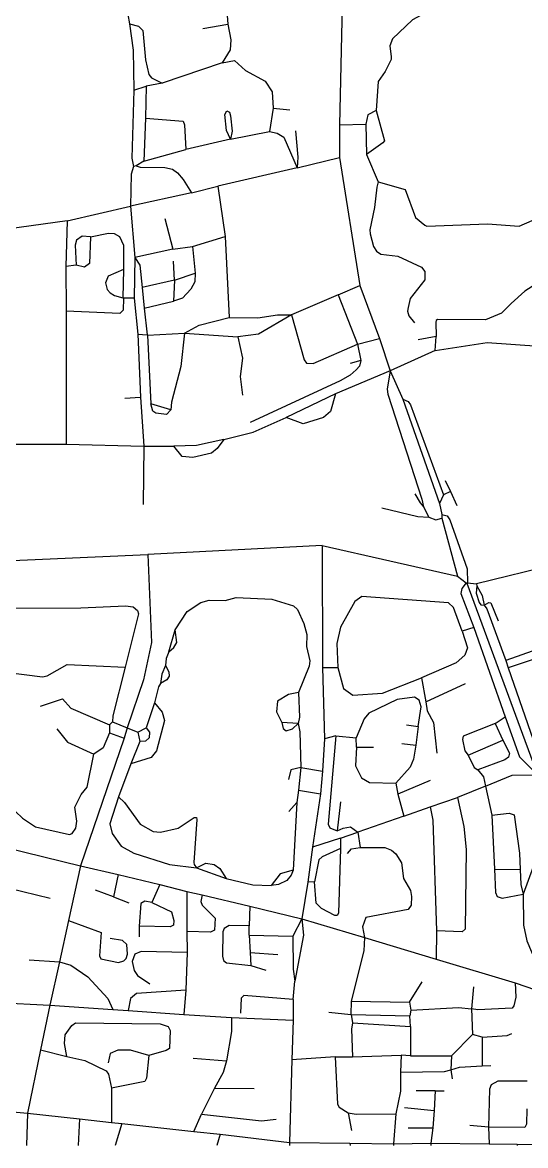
# Model space of a CAD drawing. Header units: inches. Extents: x 13510994 to 13518474, y 3660267 to 3664767.
# Drawn here: x 13512658 to 13513596, y 3660267 to 3662363 of the extents above; entities that cross this region are included whole.
import ezdxf

# ---------------------------------------------------------------- set-up
doc = ezdxf.new("R2010")
doc.units = ezdxf.units.IN
doc.header["$MEASUREMENT"] = 0

msp = doc.modelspace()

# ---------------------------------------------------------------- linework, layer by layer
for points in [[(13513055.7, 3662504.3), (13513037.1, 3662417), (13513041.1, 3662359.5)], [(13513770.1, 3662335.2), (13513752.6, 3662403.6), (13513745, 3662414.8), (13513657.4, 3662458.4), (13513589.7, 3662483.6), (13513568.6, 3662485.8), (13513565.1, 3662485.2), (13513541.3, 3662475.9), (13513535, 3662471.3), (13513528.7, 3662465.9), (13513514.8, 3662444.3), (13513487.5, 3662423.2), (13513385.5, 3662367.5), (13513348.4, 3662332.3), (13513343.2, 3662319), (13513346.1, 3662298.5), (13513345.7, 3662293.8), (13513334.9, 3662271.2), (13513321.5, 3662252.9), (13513318, 3662198.7)], [(13512848.3, 3662413.3), (13512858.1, 3662360.2)], [(13513254.5, 3662394.6), (13513249.3, 3662171.6)], [(13512858.1, 3662360.2), (13512874.5, 3662355.7), (13512883.1, 3662347.8), (13512887.9, 3662293.1), (13512893.7, 3662265.4), (13512898.7, 3662259.7), (13512918.8, 3662249.8)], [(13512858.1, 3662360.2), (13512865, 3662311.2), (13512866.2, 3662236.2)], [(13512994.7, 3662351.6), (13513041.1, 3662359.5)], [(13513041.1, 3662359.5), (13513047.1, 3662330.7), (13513045.6, 3662312), (13513030.9, 3662287.3)], [(13513030.9, 3662287.3), (13512918.8, 3662249.8)], [(13513030.9, 3662287.3), (13513053.7, 3662291.7), (13513074.3, 3662273.3), (13513111.1, 3662253.2), (13513124.1, 3662233.6), (13513126, 3662203.2)], [(13512866.2, 3662236.2), (13512862.2, 3662109.6), (13512865.7, 3662094.1)], [(13512866.2, 3662236.2), (13512888.9, 3662243.9)], [(13512888.9, 3662243.9), (13512887.5, 3662184.1)], [(13512918.8, 3662249.8), (13512888.9, 3662243.9)], [(13513046, 3662145.3), (13513038.8, 3662161.2), (13513035.4, 3662191.1), (13513039.3, 3662197.8), (13513044.4, 3662195.6), (13513046.4, 3662188.7), (13513049.3, 3662160.1), (13513046, 3662145.3)], [(13513126, 3662203.2), (13513118.9, 3662159.3)], [(13513126, 3662203.2), (13513156.7, 3662199.6)], [(13513318, 3662198.7), (13513302.2, 3662190.7), (13513298.8, 3662172.9)], [(13513318, 3662198.7), (13513333.7, 3662141.8), (13513330.6, 3662138.1), (13513299.8, 3662116.4)], [(13512887.5, 3662184.1), (13512884.7, 3662104.1)], [(13512887.5, 3662184.1), (13512957.8, 3662178.6), (13512960.7, 3662172), (13512963.2, 3662125.6)], [(13513046, 3662145.3), (13513118.9, 3662159.3)], [(13513118.9, 3662159.3), (13513133, 3662156.1), (13513145.6, 3662149), (13513170.6, 3662091.4)], [(13513167.7, 3662160.6), (13513172, 3662111.5), (13513170.6, 3662091.4)], [(13513249.3, 3662171.6), (13513298.8, 3662172.9)], [(13513249.3, 3662171.6), (13513249.6, 3662111.1)], [(13513298.8, 3662172.9), (13513299.8, 3662116.4)], [(13513046, 3662145.3), (13512963.2, 3662125.6)], [(13512884.7, 3662104.1), (13512963.2, 3662125.6)], [(13513170.6, 3662091.4), (13513249.6, 3662111.1)], [(13513249.6, 3662111.1), (13513287.3, 3661871.9)], [(13513299.8, 3662116.4), (13513321.6, 3662065.4)], [(13512865.7, 3662094.1), (13512861.3, 3662079.8), (13512859.9, 3662020.1)], [(13512870.2, 3662095.6), (13512865.7, 3662094.1)], [(13512884.7, 3662104.1), (13512870.2, 3662095.6)], [(13512870.2, 3662095.6), (13512877.7, 3662092.7), (13512923.6, 3662092.1), (13512938, 3662089.3), (13512947.5, 3662082.3), (13512958.3, 3662070), (13512973.6, 3662045.2)], [(13513170.6, 3662091.4), (13513022.5, 3662057.1)], [(13512973.6, 3662045.2), (13513022.5, 3662057.1)], [(13513022.5, 3662057.1), (13513036.2, 3661963.3)], [(13513321.6, 3662065.4), (13513319.4, 3662055.7), (13513314.9, 3662017.3), (13513306.2, 3661976), (13513306.8, 3661968.7), (13513313.2, 3661944.8), (13513318.6, 3661936.2), (13513326.4, 3661930.7), (13513358, 3661926.7), (13513402.2, 3661906.1), (13513408.9, 3661898), (13513408.7, 3661882.8), (13513381.6, 3661847.9), (13513377.3, 3661831.1), (13513376.3, 3661824.2), (13513378.8, 3661815.2), (13513389.2, 3661802.6)], [(13513321.6, 3662065.4), (13513372.2, 3662050.9), (13513391.3, 3661999.2), (13513408.4, 3661984.4), (13513412.2, 3661982.8), (13513525.5, 3661987.2), (13513584.5, 3661982.5), (13513632.9, 3662003.6), (13513675.4, 3662040), (13513683.3, 3662048.2)], [(13512973.6, 3662045.2), (13512859.9, 3662020.1)], [(13512741.8, 3661992.6), (13512859.9, 3662020.1)], [(13512859.9, 3662020.1), (13512867.7, 3661924.3)], [(13512741.8, 3661992.6), (13512521.6, 3661962.5)], [(13512741.8, 3661992.6), (13512739.1, 3661907.4)], [(13512923.7, 3661997.1), (13512938.9, 3661940)], [(13512785.4, 3661962.6), (13512769.7, 3661964), (13512759.1, 3661956.5), (13512756.7, 3661947.1), (13512758.6, 3661909.7)], [(13512785.4, 3661962.6), (13512818.8, 3661969.7), (13512829.1, 3661968.9), (13512839.3, 3661963.7), (13512846.5, 3661947.4), (13512846.7, 3661901.9)], [(13512785.4, 3661962.6), (13512783.5, 3661913.2), (13512774.3, 3661906.4), (13512758.6, 3661909.7)], [(13512938.9, 3661940), (13512975.3, 3661945)], [(13512975.3, 3661945), (13513036.2, 3661963.3)], [(13512975.3, 3661945), (13512980.2, 3661895.3)], [(13513036.2, 3661963.3), (13513043.9, 3661812.4)], [(13513726.3, 3661963.1), (13513675, 3661927.3), (13513656.8, 3661900.7), (13513595.1, 3661861.4), (13513569.7, 3661838.6), (13513551.7, 3661820.1), (13513521.5, 3661808.2), (13513432.1, 3661808.7), (13513429.8, 3661806.8), (13513429, 3661803.7), (13513430, 3661777)], [(13512867.7, 3661924.3), (13512866.7, 3661848.6)], [(13512938.9, 3661940), (13512867.7, 3661924.3)], [(13512867.7, 3661924.3), (13512877.3, 3661909.7), (13512881.4, 3661868.1)], [(13512758.6, 3661909.7), (13512739.1, 3661907.4)], [(13512739.1, 3661907.4), (13512739.6, 3661824.1)], [(13512846.7, 3661901.9), (13512818.3, 3661889.5), (13512812.9, 3661876.9), (13512816.4, 3661864.8), (13512822.1, 3661858.3), (13512829.8, 3661853.4), (13512845.7, 3661849.1)], [(13512846.7, 3661901.9), (13512845.7, 3661849.1)], [(13512941.7, 3661881.8), (13512939.7, 3661917.6)], [(13512941.7, 3661881.8), (13512881.4, 3661868.1)], [(13512980.2, 3661895.3), (13512979.6, 3661878.8), (13512972.3, 3661865), (13512956.7, 3661848.6), (13512939.9, 3661842.7)], [(13512941.7, 3661881.8), (13512939.9, 3661842.7)], [(13512941.7, 3661881.8), (13512980.2, 3661895.3)], [(13512881.4, 3661868.1), (13512885.5, 3661830)], [(13513247, 3661854.7), (13513287.3, 3661871.9)], [(13513287.3, 3661871.9), (13513324.2, 3661772.9)], [(13512846.7, 3661848.1), (13512845.9, 3661826.3), (13512840, 3661819.8), (13512739.6, 3661824.1)], [(13512845.7, 3661849.1), (13512846.7, 3661848.1)], [(13512866.7, 3661848.6), (13512846.7, 3661848.1)], [(13512866.7, 3661848.6), (13512873.2, 3661781.1)], [(13512885.5, 3661830), (13512939.9, 3661842.7)], [(13513247, 3661854.7), (13513160.2, 3661817.4)], [(13513247, 3661854.7), (13513282.9, 3661762.7)], [(13512739.6, 3661824.1), (13512739.7, 3661575.9)], [(13512885.5, 3661830), (13512890.7, 3661780.1)], [(13513043.9, 3661812.4), (13513097, 3661811.7), (13513133.7, 3661817.4), (13513160.2, 3661817.4)], [(13513160.2, 3661817.4), (13513098.2, 3661781), (13513059.9, 3661776.1)], [(13513160.2, 3661817.4), (13513183.9, 3661733.2), (13513188.1, 3661726.9), (13513200.7, 3661726.6), (13513282.9, 3661762.7)], [(13512960.2, 3661783.2), (13512987.7, 3661798.1), (13513043.9, 3661812.4)], [(13512873.2, 3661781.1), (13512878.5, 3661663.8)], [(13512873.2, 3661781.1), (13512890.7, 3661780.1)], [(13512890.7, 3661780.1), (13512891.2, 3661779.6)], [(13512891.2, 3661779.6), (13512960.2, 3661783.2)], [(13512891.2, 3661779.6), (13512897.8, 3661651.2)], [(13512960.2, 3661783.2), (13512953.9, 3661720.7), (13512936.5, 3661654.5), (13512934.9, 3661640.3)], [(13512960.2, 3661783.2), (13513059.9, 3661776.1)], [(13513059.9, 3661776.1), (13513068.8, 3661736.6), (13513064.2, 3661702.1), (13513068.7, 3661667.6)], [(13513430, 3661777), (13513396.2, 3661770.5)], [(13513427.8, 3661750.9), (13513430, 3661777)], [(13513282.9, 3661762.7), (13513324.2, 3661772.9)], [(13513282.9, 3661762.7), (13513289.5, 3661731.9)], [(13513324.2, 3661772.9), (13513344, 3661712.7)], [(13513427.8, 3661750.9), (13513524.9, 3661765.7), (13513621.7, 3661758.9)], [(13513427.8, 3661750.9), (13513344, 3661712.7)], [(13513289.5, 3661731.9), (13513286.7, 3661721.8), (13513280.9, 3661714.7), (13513269.3, 3661704.9), (13513250.6, 3661693.9), (13513082.7, 3661616.1)], [(13513344, 3661712.7), (13513242.1, 3661669.8)], [(13513289.5, 3661731.9), (13513269.2, 3661726.6)], [(13513344, 3661712.7), (13513338.7, 3661678.4), (13513339.4, 3661669.2), (13513403, 3661473.1), (13513405.9, 3661458.8)], [(13513344, 3661712.7), (13513367.7, 3661660.1)], [(13512849.2, 3661661.6), (13512878.5, 3661663.8)], [(13512878.5, 3661663.8), (13512884.5, 3661572.2)], [(13512934.9, 3661640.3), (13512897.8, 3661651.2)], [(13512934.9, 3661640.3), (13512926.9, 3661631.3), (13512906.9, 3661633.8), (13512901.5, 3661637.8), (13512897.8, 3661651.2)], [(13513242.1, 3661669.8), (13513232.9, 3661637.1), (13513219.8, 3661625.8), (13513181.7, 3661614.2), (13513150, 3661625.8)], [(13513242.1, 3661669.8), (13513150, 3661625.8)], [(13513367.7, 3661660.1), (13513436.2, 3661465.1)], [(13513367.7, 3661660.1), (13513377.5, 3661655.3), (13513381.9, 3661649.5), (13513443.2, 3661481.6)], [(13513033.6, 3661584.8), (13513088.6, 3661598.3), (13513150, 3661625.8)], [(13512468.4, 3661582.5), (13512530.2, 3661576.2), (13512739.7, 3661575.9)], [(13512739.7, 3661575.9), (13512884.5, 3661572.2)], [(13512884.5, 3661572.2), (13512883.7, 3661463.6)], [(13512884.5, 3661572.2), (13512940.4, 3661572.5)], [(13513033.6, 3661584.8), (13513021.3, 3661567.9), (13513010.6, 3661559.3), (13512976, 3661550.9), (13512956.3, 3661553), (13512940.4, 3661572.5)], [(13513033.6, 3661584.8), (13512982.6, 3661573.2), (13512940.4, 3661572.5)], [(13513446.7, 3661508.1), (13513456.7, 3661487.6)], [(13513390.2, 3661483.6), (13513399.7, 3661466.4), (13513405.9, 3661458.8)], [(13513443.2, 3661481.6), (13513436.2, 3661465.1)], [(13513456.7, 3661487.6), (13513443.2, 3661481.6)], [(13513456.7, 3661487.6), (13513468.2, 3661461.6)], [(13513436.2, 3661465.1), (13513440.2, 3661444.6)], [(13513328.7, 3661457.1), (13513395.8, 3661440.9), (13513416.3, 3661439.6)], [(13513405.9, 3661458.8), (13513416.3, 3661439.6)], [(13513416.3, 3661439.6), (13513428.9, 3661434.9), (13513440.2, 3661438.1)], [(13513440.2, 3661444.6), (13513440.2, 3661438.1)], [(13513440.2, 3661444.6), (13513450.1, 3661442), (13513455.3, 3661434.6), (13513487.7, 3661343.2), (13513488.2, 3661317.1)], [(13513440.2, 3661438.1), (13513469.7, 3661329.6)], [(13513217.3, 3661387.1), (13512892.4, 3661370.2)], [(13513217.3, 3661387.1), (13513469.7, 3661329.6)], [(13513217.3, 3661387.1), (13513218, 3661159.5)], [(13512568.9, 3661355.6), (13512892.4, 3661370.2)], [(13512892.4, 3661370.2), (13512899, 3661205.9), (13512883.8, 3661136.3), (13512853.7, 3661046.6)], [(13513652.2, 3661351.6), (13513505.2, 3661315.6)], [(13513469.7, 3661329.6), (13513485.7, 3661317.1)], [(13513485.7, 3661317.1), (13513477.5, 3661306.6), (13513476, 3661297.6), (13513500, 3661234.2)], [(13513485.7, 3661317.1), (13513486.7, 3661316.6)], [(13513486.7, 3661316.6), (13513488.2, 3661317.1)], [(13513486.7, 3661316.6), (13513618.6, 3660959.1)], [(13513488.2, 3661317.1), (13513505.2, 3661315.6)], [(13513505.2, 3661315.6), (13513505.7, 3661311.6)], [(13513505.7, 3661311.6), (13513504.3, 3661298.1), (13513510.1, 3661280.3), (13513512.9, 3661276.1), (13513519.6, 3661275.3)], [(13513505.7, 3661311.6), (13513515.4, 3661293.5), (13513519.6, 3661275.3)], [(13512570.5, 3661269.7), (13512767.4, 3661270.6), (13512850.2, 3661274.4), (13512864.5, 3661272.2), (13512873, 3661265.6), (13512874.9, 3661259.6), (13512849.8, 3661160.1)], [(13512943.1, 3661229.3), (13512965.5, 3661263.7), (13512991.2, 3661280.4), (13513006.2, 3661284.7), (13513036.3, 3661284.3), (13513056.8, 3661289.6), (13513123.6, 3661286.5), (13513163.7, 3661274.2), (13513171.2, 3661267.6), (13513182.9, 3661241.5), (13513188.5, 3661220.9), (13513187.8, 3661198.7), (13513194.5, 3661172), (13513193, 3661161.6), (13513173.1, 3661112.9)], [(13513478, 3661227.1), (13513462.2, 3661271.2), (13513452.6, 3661280), (13513291.2, 3661292), (13513278.3, 3661282.6), (13513251.2, 3661234.6), (13513244.3, 3661203.8), (13513246.6, 3661159.2)], [(13513519.6, 3661275.3), (13513527.9, 3661280.5), (13513531.9, 3661279.8), (13513545.2, 3661246.6)], [(13513519.6, 3661275.3), (13513524.4, 3661268.5), (13513560, 3661172.1)], [(13513500, 3661234.2), (13513478, 3661227.1)], [(13513500, 3661234.2), (13513558.7, 3661067.1)], [(13512931.2, 3661188.4), (13512940.5, 3661196.3), (13512946, 3661206.2), (13512943.1, 3661229.3)], [(13512931.2, 3661188.4), (13512943.1, 3661229.3)], [(13513478, 3661227.1), (13513488.3, 3661196.1), (13513483.2, 3661182.2), (13513467.1, 3661168.1), (13513402.5, 3661140.3)], [(13512931.2, 3661188.4), (13512926.2, 3661175.8), (13512924.9, 3661163.2)], [(13513649.2, 3661203.8), (13513560, 3661172.1)], [(13513654.6, 3661189.3), (13513564.3, 3661158.4)], [(13513560, 3661172.1), (13513564.3, 3661158.4)], [(13512558.6, 3661159.3), (13512696, 3661141.7), (13512704.1, 3661143.7), (13512742, 3661165), (13512849.8, 3661160.1)], [(13512849.8, 3661160.1), (13512826.9, 3661069), (13512826.2, 3661057.6)], [(13512924.9, 3661163.2), (13512931.3, 3661151.5), (13512931.6, 3661143.1), (13512927.4, 3661136.4), (13512915.8, 3661129.5)], [(13512924.9, 3661163.2), (13512918.2, 3661146.6), (13512915.8, 3661129.5)], [(13513218, 3661159.5), (13513221.7, 3661026.1)], [(13513218, 3661159.5), (13513246.6, 3661159.2)], [(13513246.6, 3661159.2), (13513257.1, 3661119.9), (13513274.4, 3661107.4), (13513329.6, 3661111.3), (13513402.5, 3661140.3)], [(13513564.3, 3661158.4), (13513621.1, 3660994.1), (13513618.6, 3660959.1)], [(13512915.8, 3661129.5), (13512911.7, 3661123.5), (13512904.6, 3661093.2)], [(13513402.5, 3661140.3), (13513410.6, 3661095.4)], [(13513410.6, 3661095.4), (13513484.7, 3661129.6)], [(13513173.1, 3661112.9), (13513154.3, 3661108.8), (13513134.2, 3661096.3), (13513132.1, 3661076.3), (13513142.3, 3661056.5)], [(13513173.1, 3661112.9), (13513175, 3661066.9), (13513172.2, 3661054.5)], [(13512691.7, 3661087.1), (13512732.9, 3661100.9), (13512748.8, 3661083.3), (13512820.7, 3661052.1)], [(13512904.6, 3661093.2), (13512918.9, 3661076), (13512923.2, 3661060.4), (13512908.1, 3661004.1), (13512898.1, 3660991.2), (13512860.2, 3660979.3)], [(13512904.6, 3661093.2), (13512888.7, 3661046.6)], [(13513396, 3661049.4), (13513401.7, 3661085.8), (13513398.3, 3661098.5), (13513389.1, 3661104.1), (13513356.8, 3661099.6), (13513304.2, 3661073.8), (13513295.4, 3661063.5), (13513280.9, 3661028.1)], [(13513410.6, 3661095.4), (13513413.3, 3661078.7), (13513424.9, 3661056.5), (13513431.2, 3660999.6)], [(13513539.5, 3661054.8), (13513558.7, 3661067.1)], [(13513558.7, 3661067.1), (13513585.3, 3660992.7), (13513618.6, 3660959.1)], [(13512722.7, 3661044.6), (13512742.2, 3661020.2), (13512791.6, 3660997.3)], [(13512826.2, 3661057.6), (13512820.7, 3661052.1)], [(13512820.7, 3661052.1), (13512820.7, 3661037.6)], [(13512826.2, 3661057.6), (13512853.7, 3661046.6)], [(13512853.7, 3661046.6), (13512847.7, 3661027.6)], [(13512853.7, 3661046.6), (13512873.2, 3661038.6)], [(13512873.2, 3661038.6), (13512888.7, 3661046.6)], [(13512888.7, 3661046.6), (13512895.3, 3661038.8), (13512894.7, 3661027.9), (13512888, 3661021.8), (13512877.2, 3661021.1)], [(13513142.3, 3661056.5), (13513144.4, 3661045.6), (13513150.3, 3661041), (13513161.6, 3661044.7), (13513172.2, 3661054.5)], [(13513172.2, 3661054.5), (13513142.3, 3661056.5)], [(13513172.2, 3661054.5), (13513175.6, 3661039.4), (13513177.2, 3660972.8)], [(13513374.7, 3661052.6), (13513396, 3661049.4)], [(13513396, 3661049.4), (13513391.7, 3661014.5)], [(13513539.5, 3661054.8), (13513480.4, 3661031.2), (13513478.7, 3661025), (13513483.1, 3661003.7), (13513489.6, 3660996)], [(13513539.5, 3661054.8), (13513553.9, 3661023.6)], [(13512847.7, 3661027.6), (13512766.7, 3660789.1)], [(13512820.7, 3661037.6), (13512808.7, 3661009.4), (13512791.6, 3660997.3)], [(13512820.7, 3661037.6), (13512847.7, 3661027.6)], [(13512877.2, 3661021.1), (13512860.2, 3660979.3)], [(13512873.2, 3661038.6), (13512877.2, 3661021.1)], [(13513221.7, 3661026.1), (13513218.1, 3660965.7)], [(13513243, 3661031.5), (13513221.7, 3661026.1)], [(13513243, 3661031.5), (13513228.3, 3660866.7), (13513231.8, 3660860.2), (13513245.3, 3660854.5)], [(13513243, 3661031.5), (13513280.9, 3661028.1)], [(13513281.2, 3661010.7), (13513280.9, 3661028.1)], [(13513489.6, 3660996), (13513553.9, 3661023.6)], [(13513553.9, 3661023.6), (13513566.6, 3660999.7), (13513564.9, 3660992.2), (13513557.6, 3660987.3), (13513507.3, 3660968.6)], [(13512490.5, 3661002), (13512468.6, 3660941.5), (13512470.2, 3660922.9), (13512477.8, 3660914.6), (13512513.8, 3660904), (13512549, 3660900.6), (13512583.4, 3660908.1), (13512615.1, 3660910.9), (13512632, 3660902.8), (13512658.1, 3660878), (13512682.6, 3660862), (13512746.1, 3660847.4), (13512751, 3660849.7), (13512757.6, 3660859.8), (13512759.5, 3660872.6), (13512756.3, 3660898.6), (13512767.7, 3660922.1), (13512779.3, 3660936.3), (13512791.6, 3660997.3)], [(13513281.2, 3661010.7), (13513279.6, 3660975.8), (13513290.3, 3660953.3), (13513305.3, 3660944.8), (13513354.6, 3660943.4)], [(13513281.2, 3661010.7), (13513312.7, 3661010.6)], [(13513391.7, 3661014.5), (13513387.6, 3660988.4), (13513381.2, 3660973.1), (13513354.6, 3660943.4)], [(13513365.7, 3661017.6), (13513391.7, 3661014.5)], [(13512860.2, 3660979.3), (13512837.5, 3660917.7)], [(13513489.6, 3660996), (13513500.5, 3660972.4), (13513507.3, 3660968.6)], [(13513177.2, 3660972.8), (13513158.7, 3660968.5), (13513154.7, 3660950.1)], [(13513177.2, 3660972.8), (13513172.8, 3660930.2)], [(13513177.2, 3660972.8), (13513218.1, 3660965.7)], [(13513218.1, 3660965.7), (13513214.3, 3660923.7)], [(13513507.3, 3660968.6), (13513517.8, 3660955.1), (13513522, 3660938)], [(13513522, 3660938), (13513571.2, 3660958.5), (13513618.6, 3660959.1)], [(13513354.6, 3660943.4), (13513358.3, 3660922.8)], [(13513418.7, 3660948.6), (13513358.3, 3660922.8)], [(13513522, 3660938), (13513469.7, 3660916.7)], [(13513522, 3660938), (13513533.3, 3660883.5)], [(13512837.5, 3660917.7), (13512821, 3660867.7), (13512825.8, 3660849.7), (13512842.2, 3660826), (13512866.3, 3660812.9), (13512932.3, 3660791.8), (13512982.8, 3660785.4)], [(13512837.5, 3660917.7), (13512848.6, 3660907.6), (13512878, 3660866.9), (13512901.8, 3660853.4), (13512915.5, 3660852.2), (13512948.6, 3660859.3), (13512978.7, 3660879.2), (13512982.6, 3660879.6), (13512983.3, 3660875.8), (13512978.2, 3660795.2), (13512978.8, 3660791.9), (13512982.8, 3660785.4)], [(13513172.8, 3660930.2), (13513170, 3660907.6)], [(13513172.8, 3660930.2), (13513214.3, 3660923.7)], [(13513214.3, 3660923.7), (13513199, 3660823.8)], [(13513358.3, 3660922.8), (13513369.7, 3660882.1)], [(13513418.5, 3660899.4), (13513469.7, 3660916.7)], [(13513469.7, 3660916.7), (13513481.2, 3660862.6), (13513485.5, 3660820), (13513483.7, 3660671), (13513478, 3660666.2), (13513430.3, 3660667.8)], [(13513170, 3660907.6), (13513155.2, 3660890.6)], [(13513170, 3660907.6), (13513163.1, 3660781.4)], [(13513251.2, 3660908.6), (13513245.3, 3660854.5)], [(13513369.7, 3660882.1), (13513418.5, 3660899.4)], [(13513418.5, 3660899.4), (13513423.6, 3660874.4), (13513430.3, 3660667.8)], [(13513369.7, 3660882.1), (13513283.5, 3660852.3)], [(13513533.3, 3660883.5), (13513565.7, 3660887.4), (13513575.3, 3660884.1), (13513585.4, 3660813), (13513586.4, 3660782.6)], [(13513533.3, 3660883.5), (13513538.4, 3660782.7)], [(13513245.3, 3660854.5), (13513256.2, 3660859.6), (13513270, 3660861.9), (13513283.5, 3660852.3)], [(13513251.4, 3660840.8), (13513199, 3660823.8)], [(13513251.4, 3660840.8), (13513283.5, 3660852.3)], [(13513251.4, 3660840.8), (13513251.5, 3660821.8)], [(13513283.5, 3660852.3), (13513288.3, 3660823.6)], [(13513631.7, 3660845.1), (13513592.3, 3660736.2)], [(13512627.2, 3660823.5), (13512766.7, 3660789.1)], [(13513199, 3660823.8), (13513190.7, 3660758.6)], [(13513251.5, 3660821.8), (13513247.4, 3660701), (13513245.4, 3660696.4), (13513240.9, 3660696.8), (13513216.2, 3660709.6), (13513205.8, 3660719.6), (13513202.7, 3660759.1)], [(13513251.5, 3660821.8), (13513217.2, 3660805.9), (13513210.8, 3660800.4), (13513202.7, 3660759.1)], [(13513264.7, 3660812.1), (13513271.9, 3660821.1), (13513288.3, 3660823.6)], [(13513288.3, 3660823.6), (13513334, 3660823.3), (13513346.2, 3660818.6), (13513354.8, 3660811.5), (13513365.4, 3660795), (13513369.1, 3660765.8), (13513381.7, 3660743.5), (13513383.7, 3660732.3), (13513383.3, 3660715.8), (13513377.4, 3660707.6), (13513298.7, 3660692.9), (13513292.5, 3660675.6), (13513296, 3660655.3)], [(13512982.8, 3660785.4), (13513000.2, 3660794.2), (13513016.1, 3660792), (13513026.6, 3660784.2), (13513038.3, 3660765.9)], [(13512766.7, 3660789.1), (13512744.1, 3660687.5)], [(13512766.7, 3660789.1), (13512836.8, 3660772.9)], [(13512836.8, 3660772.9), (13512827.9, 3660731.2)], [(13512836.8, 3660772.9), (13512914.2, 3660754.1)], [(13512982.8, 3660785.4), (13513038.3, 3660765.9)], [(13513163.1, 3660781.4), (13513159.1, 3660771.6), (13513151.1, 3660761.8), (13513135.5, 3660754.5), (13513121.9, 3660752.4)], [(13513163.1, 3660781.4), (13513139, 3660774.1), (13513121.9, 3660752.4)], [(13513538.4, 3660782.7), (13513586.4, 3660782.6)], [(13513538.4, 3660782.7), (13513540.4, 3660739.2), (13513543.4, 3660731.9), (13513553, 3660728.9), (13513592.3, 3660736.2)], [(13513586.4, 3660782.6), (13513587.6, 3660754.6), (13513592.3, 3660736.2)], [(13512607.6, 3660753.9), (13512709.7, 3660728.6)], [(13512914.2, 3660754.1), (13512899.5, 3660720.6)], [(13512914.2, 3660754.1), (13512964.7, 3660741.6)], [(13513038.3, 3660765.9), (13513087.8, 3660753.5), (13513121.9, 3660752.4)], [(13513190.7, 3660758.6), (13513179.4, 3660690.5)], [(13513202.7, 3660759.1), (13513190.7, 3660758.6)], [(13512827.9, 3660731.2), (13512794.7, 3660744.1)], [(13512827.9, 3660731.2), (13512856.7, 3660720.1)], [(13512964.7, 3660741.6), (13512993.2, 3660735.1)], [(13512964.7, 3660741.6), (13512964.9, 3660666.9)], [(13512993.2, 3660735.1), (13512991, 3660722.9), (13512993.2, 3660716.1), (13513017.8, 3660691.8), (13513016.4, 3660669.5), (13513008.8, 3660665.4), (13512964.9, 3660666.9)], [(13512993.2, 3660735.1), (13513082.1, 3660714.2)], [(13513592.3, 3660736.2), (13513592.9, 3660678.3), (13513598.8, 3660649.2), (13513618, 3660603.6), (13513653.1, 3660545)], [(13512899.5, 3660720.6), (13512886.3, 3660723.4), (13512878.9, 3660719), (13512876.1, 3660676.4)], [(13512899.5, 3660720.6), (13512936.4, 3660703.6), (13512940.6, 3660687), (13512940, 3660678.4), (13512934, 3660675.4), (13512876.1, 3660676.4)], [(13513082.1, 3660714.2), (13513081.3, 3660677.2)], [(13513082.1, 3660714.2), (13513179.4, 3660690.5)], [(13512744.1, 3660687.5), (13512727.2, 3660610)], [(13512744.1, 3660687.5), (13512805.3, 3660665.1), (13512802.1, 3660621.5), (13512804.6, 3660615.4), (13512837.7, 3660608.9), (13512847.1, 3660611.7), (13512851.7, 3660616.3), (13512854.2, 3660624.5), (13512853.1, 3660642.6), (13512844.8, 3660649.8), (13512821.7, 3660653.6)], [(13513179.4, 3660690.5), (13513162.4, 3660658)], [(13513179.4, 3660690.5), (13513182.7, 3660659.9), (13513166.2, 3660573.8)], [(13513179.4, 3660690.5), (13513296, 3660655.3)], [(13512876.1, 3660676.4), (13512875.7, 3660656.6)], [(13512964.9, 3660666.9), (13512965.5, 3660627.7)], [(13513081.3, 3660677.2), (13513043.6, 3660677.6), (13513034.3, 3660672.6), (13513032.1, 3660665.9), (13513031.6, 3660620.7), (13513033.3, 3660612.7), (13513038.9, 3660608.1), (13513084.3, 3660603.4)], [(13513081.3, 3660659.6), (13513081.3, 3660677.2)], [(13513430.3, 3660667.8), (13513429.8, 3660615.1)], [(13513081.3, 3660659.6), (13513083.1, 3660627.6)], [(13513081.3, 3660659.6), (13513162.4, 3660658)], [(13513162.4, 3660658), (13513163.3, 3660596.6), (13513166.2, 3660573.8)], [(13513296, 3660655.3), (13513295.1, 3660630.6), (13513271.3, 3660536.7)], [(13513296, 3660655.3), (13513429.8, 3660615.1)], [(13512965.5, 3660627.7), (13512879.9, 3660629.5), (13512867.7, 3660624.7), (13512862.7, 3660610.5), (13512866.4, 3660593.7), (13512872.9, 3660584.3), (13512895.7, 3660569.1)], [(13512965.5, 3660627.7), (13512962.7, 3660557.5)], [(13513083.1, 3660627.6), (13513134.7, 3660623.6)], [(13513083.1, 3660627.6), (13513084.3, 3660603.4)], [(13512670.7, 3660613.6), (13512727.2, 3660610)], [(13512727.2, 3660610), (13512709.3, 3660529.5)], [(13512727.2, 3660610), (13512748.5, 3660603.7), (13512780.5, 3660582.1), (13512817.6, 3660541.4), (13512827.1, 3660521.4)], [(13513084.3, 3660603.4), (13513112.2, 3660594.6)], [(13513429.8, 3660615.1), (13513577.3, 3660571)], [(13513163.2, 3660539.6), (13513166.2, 3660573.8)], [(13513380.2, 3660534.6), (13513403.7, 3660573.1)], [(13513577.3, 3660571), (13513578.6, 3660544.2), (13513574.7, 3660527.9), (13513571.5, 3660523.8), (13513507.7, 3660520.3), (13513495.6, 3660522.5)], [(13513499.7, 3660563.6), (13513495.6, 3660522.5)], [(13513577.3, 3660571), (13513653.1, 3660545)], [(13512962.7, 3660557.5), (13512870.7, 3660551), (13512859.6, 3660541.5), (13512855.5, 3660519.6)], [(13512962.7, 3660557.5), (13512959.3, 3660511.6)], [(13513163.2, 3660539.6), (13513070.9, 3660547.5), (13513066.4, 3660542.5), (13513064.7, 3660514.1)], [(13513163.2, 3660539.6), (13513163.3, 3660501.5)], [(13512611, 3660534.1), (13512709.3, 3660529.5)], [(13512709.3, 3660529.5), (13512692.1, 3660446.1)], [(13512709.3, 3660529.5), (13512827.1, 3660521.4)], [(13512827.1, 3660521.4), (13512855.5, 3660519.6)], [(13512855.5, 3660519.6), (13512959.3, 3660511.6)], [(13513271.3, 3660536.7), (13513270.7, 3660512.1)], [(13513271.3, 3660536.7), (13513380.2, 3660534.6)], [(13513380.2, 3660534.6), (13513382.7, 3660520.1)], [(13513382.7, 3660520.1), (13513380.7, 3660509.6)], [(13513382.7, 3660520.1), (13513471.2, 3660524.6), (13513495.6, 3660522.5)], [(13513495.6, 3660522.5), (13513497.5, 3660474.6)], [(13512959.3, 3660511.6), (13513048.4, 3660506.5)], [(13513048.4, 3660506.5), (13513048.3, 3660480.3), (13513038.6, 3660425.6)], [(13513048.4, 3660506.5), (13513163.3, 3660501.5)], [(13513163.3, 3660501.5), (13513160.9, 3660427.3)], [(13513229.7, 3660516.1), (13513270.7, 3660512.1)], [(13513270.7, 3660512.1), (13513271.2, 3660511.6)], [(13513271.2, 3660511.6), (13513273.7, 3660496.1)], [(13513271.2, 3660511.6), (13513380.7, 3660509.6)], [(13513381.7, 3660489.2), (13513380.7, 3660509.6)], [(13512741.1, 3660433.7), (13512736.8, 3660457.5), (13512737.8, 3660474.2), (13512750.3, 3660491.3), (13512757.3, 3660496.3), (13512915.1, 3660494.6), (13512930, 3660489.5), (13512933.8, 3660482), (13512932.5, 3660448.4), (13512926.6, 3660444.6), (13512893.9, 3660435.5)], [(13513273.7, 3660496.1), (13513271.6, 3660484.4), (13513274, 3660432.7)], [(13513273.7, 3660496.1), (13513381.7, 3660489.2)], [(13513381.7, 3660489.2), (13513382.1, 3660434.6)], [(13513515.3, 3660469.5), (13513562, 3660472.8), (13513570.7, 3660476.6)], [(13513458.5, 3660434.9), (13513497.5, 3660474.6)], [(13513515.3, 3660469.5), (13513497.5, 3660474.6)], [(13513515.3, 3660469.5), (13513515.8, 3660415.8)], [(13512692.1, 3660446.1), (13512667.6, 3660327.6)], [(13512692.1, 3660446.1), (13512741.1, 3660433.7)], [(13512893.9, 3660435.5), (13512860.1, 3660445.3), (13512836.3, 3660445.3), (13512821.6, 3660439.3), (13512818.2, 3660421.6)], [(13512893.9, 3660435.5), (13512889.5, 3660393.3), (13512886.6, 3660386.7), (13512824.1, 3660374.6)], [(13513274, 3660432.7), (13513364.5, 3660436)], [(13513364.5, 3660436), (13513363.4, 3660404.5)], [(13513382.1, 3660434.6), (13513364.5, 3660436)], [(13513382.1, 3660434.6), (13513458.5, 3660434.9)], [(13513458.5, 3660434.9), (13513456.9, 3660408.7)], [(13512741.1, 3660433.7), (13512774.6, 3660425.9), (13512814.5, 3660406.9), (13512818.7, 3660400.7), (13512824.1, 3660374.6)], [(13512976.7, 3660430.6), (13513038.6, 3660425.6)], [(13513038.6, 3660425.6), (13513032.7, 3660403.8), (13513016.3, 3660374.6)], [(13513160.9, 3660427.3), (13513156.5, 3660272.8)], [(13513241.6, 3660432.6), (13513160.9, 3660427.3)], [(13513241.6, 3660432.6), (13513274, 3660432.7)], [(13513241.6, 3660432.6), (13513246, 3660344.3), (13513249, 3660339.1), (13513265.8, 3660328.5)], [(13513456.9, 3660408.7), (13513473.3, 3660413.4), (13513515.8, 3660415.8)], [(13513515.8, 3660415.8), (13513531.7, 3660416.6)], [(13513363.4, 3660404.5), (13513363.4, 3660368.8), (13513354.7, 3660326.8)], [(13513363.4, 3660404.5), (13513445.2, 3660405.6), (13513456.9, 3660408.7)], [(13513456.9, 3660408.7), (13513459.7, 3660391.6)], [(13512824.1, 3660374.6), (13512824.2, 3660310.5)], [(13513016.3, 3660374.6), (13512992, 3660325.9)], [(13513016.3, 3660374.6), (13513090.7, 3660373.6)], [(13513599.5, 3660387.6), (13513544.6, 3660387.6), (13513532.5, 3660380.9), (13513529.1, 3660372.8), (13513527.4, 3660301.8)], [(13513428.2, 3660369.6), (13513392.7, 3660369.6)], [(13513428.2, 3660369.6), (13513426, 3660332.5)], [(13513428.2, 3660369.6), (13513444.7, 3660369.6)], [(13512552.4, 3660338.6), (13512667.6, 3660327.6)], [(13513370.7, 3660338.6), (13513426, 3660332.5)], [(13513426, 3660332.5), (13513423.4, 3660300.6)], [(13513598.9, 3660336.1), (13513598.4, 3660307.2), (13513594.9, 3660301.1), (13513527.4, 3660301.8)], [(13512667.6, 3660327.6), (13512666, 3660267.3)], [(13512667.6, 3660327.6), (13512764.8, 3660317.1)], [(13512764.8, 3660317.1), (13512762.1, 3660267.3)], [(13512764.8, 3660317.1), (13512824.2, 3660310.5)], [(13512824.2, 3660310.5), (13512843.7, 3660308.7)], [(13512843.7, 3660308.7), (13512831.2, 3660267.3)], [(13512843.7, 3660308.7), (13512977.8, 3660293.7)], [(13512977.8, 3660293.7), (13512992, 3660325.9)], [(13512992, 3660325.9), (13513104.1, 3660313.2), (13513131.7, 3660316.6)], [(13513265.8, 3660328.5), (13513271.7, 3660295.6)], [(13513265.8, 3660328.5), (13513280.3, 3660325.6), (13513354.7, 3660326.8)], [(13513354.7, 3660326.8), (13513350, 3660270.4)], [(13512977.8, 3660293.7), (13513026.9, 3660288.5)], [(13513026.9, 3660288.5), (13513020.6, 3660267.3)], [(13513026.9, 3660288.5), (13513156.5, 3660272.8)], [(13513377.7, 3660300.6), (13513423.4, 3660300.6)], [(13513423.4, 3660300.6), (13513419.8, 3660271.9)], [(13513527.4, 3660301.8), (13513492.7, 3660304.6)], [(13513527.4, 3660301.8), (13513528.6, 3660270.7)], [(13513156.5, 3660272.8), (13513156.2, 3660267.3)], [(13513156.5, 3660272.8), (13513268.6, 3660272)], [(13513268.6, 3660272), (13513269.4, 3660267.3)], [(13513268.6, 3660272), (13513350, 3660270.4)], [(13513350, 3660270.4), (13513419.8, 3660271.9)], [(13513350, 3660270.4), (13513350.2, 3660267.3)], [(13513419.8, 3660271.9), (13513528.6, 3660270.7)], [(13513419.8, 3660271.9), (13513420, 3660267.3)], [(13513528.6, 3660270.7), (13513580.9, 3660270)], [(13513580.9, 3660270), (13513671.1, 3660267.8)], [(13513580.9, 3660270), (13513581, 3660267.3)]]:
    msp.add_lwpolyline(points)

doc.saveas('drawing.dxf')
